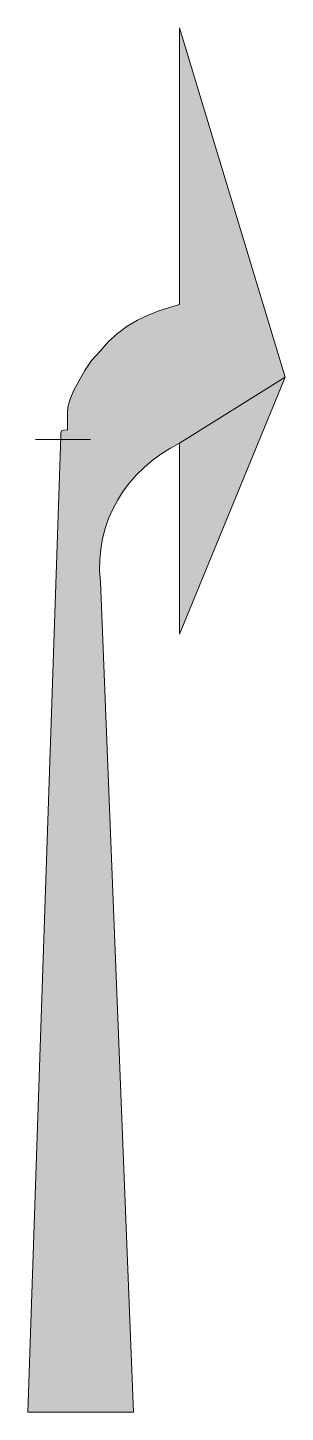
# Model space of a CAD drawing. Header units: metres. Extents: x 175 to 222, y 15 to 267.
import ezdxf

# ---------------------------------------------------------------- set-up
doc = ezdxf.new("R2010")
doc.units = ezdxf.units.M
doc.layers.add('FILL_WHITE_FFFFFF', color=7, linetype='Continuous', true_color=0xffffff)
doc.layers.add('STROKE_WHITE_FFFFFF', color=7, linetype='Continuous', true_color=0xffffff)

msp = doc.modelspace()

# ---------------------------------------------------------------- hatches: boundary and pattern name
at = {"layer": 'FILL_WHITE_FFFFFF', "true_color": 0xffffff}
h = msp.add_hatch(color=7, dxfattribs=at)
h.dxf.hatch_style = 1
h.paths.add_polyline_path([(200.89, 190.29), (199.23, 189.23), (197.65, 188.07), (196.18, 186.81), (194.81, 185.45), (193.56, 184.01), (192.42, 182.5), (191.4, 180.9), (190.51, 179.23), (189.75, 177.5), (189.12, 175.71), (188.64, 173.87), (188.31, 171.97), (188.13, 170.04), (188.11, 168.06), (188.25, 166.05), (194.25, 14.85), (175.05, 14.85), (181.05, 192.45), (181.07, 193.14), (181.2, 193.5), (181.56, 193.63), (182.25, 193.65), (182.25, 196.05), (182.27, 196.97), (182.4, 198), (182.76, 199.26), (183.45, 200.85), (185.4, 204.45), (186.66, 206.25), (188.25, 208.05), (189.71, 209.74), (191.34, 211.22), (193.12, 212.5), (195, 213.6), (196.93, 214.53), (198.88, 215.31), (200.8, 215.94), (202.65, 216.45), (202.65, 266.85), (221.85, 203.25), (202.65, 191.25), (200.89, 190.29)])
h = msp.add_hatch(color=7, dxfattribs=at)
h.dxf.hatch_style = 1
h.paths.add_polyline_path([(221.85, 203.25), (202.65, 156.45), (202.65, 191.25), (221.85, 203.25)])

# ---------------------------------------------------------------- linework, layer by layer
at = {"layer": 'FILL_WHITE_FFFFFF', "lineweight": 0, "true_color": 0xffffff}
for points in [[(200.89, 190.29), (199.23, 189.23), (197.65, 188.07), (196.18, 186.81), (194.81, 185.45), (193.56, 184.01), (192.42, 182.5), (191.4, 180.9), (190.51, 179.23), (189.75, 177.5), (189.12, 175.71), (188.64, 173.87), (188.31, 171.97), (188.13, 170.04), (188.11, 168.06), (188.25, 166.05), (194.25, 14.85), (175.05, 14.85), (181.05, 192.45), (181.07, 193.14), (181.2, 193.5), (181.56, 193.63), (182.25, 193.65), (182.25, 196.05), (182.27, 196.97), (182.4, 198), (182.76, 199.26), (183.45, 200.85), (185.4, 204.45), (186.66, 206.25), (188.25, 208.05), (189.71, 209.74), (191.34, 211.22), (193.12, 212.5), (195, 213.6), (196.93, 214.53), (198.88, 215.31), (200.8, 215.94), (202.65, 216.45), (202.65, 266.85), (221.85, 203.25), (202.65, 191.25)], [(221.85, 203.25), (202.65, 156.45), (202.65, 191.25)]]:
    msp.add_lwpolyline(points, close=True, dxfattribs=at)
at = {"layer": 'STROKE_WHITE_FFFFFF', "lineweight": 0, "true_color": 0xffffff}
msp.add_lwpolyline([(176.45, 191.89), (186.45, 191.89)], dxfattribs=at)

doc.saveas('drawing.dxf')
